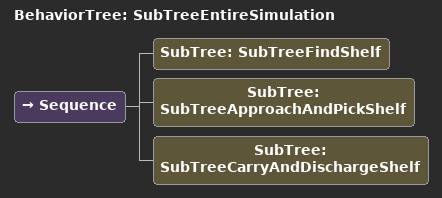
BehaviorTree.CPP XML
<root BTCPP_format="4">

    <include path="./find_station_and_init_localization.xml" />
    <include path="./find_shelf.xml" />
    <include path="./approach_and_pick_shelf.xml" />
    <include path="./carry_and_discharge_shelf.xml" />

    <BehaviorTree ID="SubTreeEntireSimulation">
        <Sequence>
            <SubTree ID="SubTreeFindShelf"/>
            <SubTree ID="SubTreeApproachAndPickShelf"/>
            <SubTree ID="SubTreeCarryAndDischargeShelf"/>
        </Sequence>
    </BehaviorTree>
</root>
